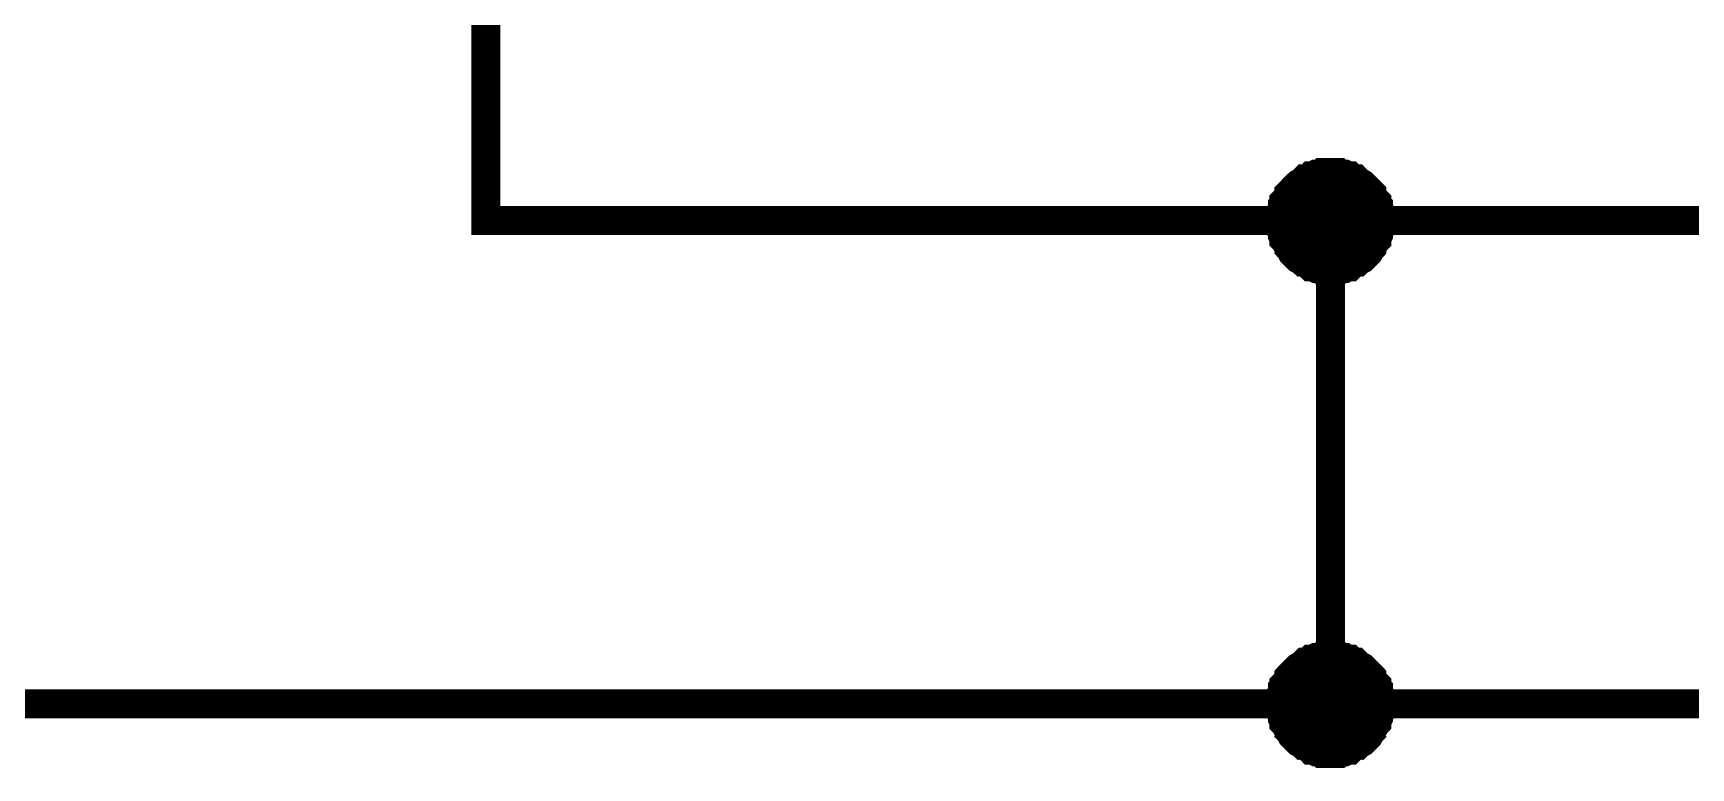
# Model space of a CAD drawing. Header units: millimetres. Extents: x -2024 to 917, y -725 to 13.
# Drawn here: x 729.78 to 746.93, y -309.45 to -301.85 of the extents above; entities that cross this region are included whole.
import ezdxf

# ---------------------------------------------------------------- set-up
doc = ezdxf.new("R2010")
doc.units = ezdxf.units.MM
doc.layers.add('Sheet', color=255, linetype='Continuous')

msp = doc.modelspace()

# ---------------------------------------------------------------- linework, layer by layer
at = {"layer": 'Sheet'}
for points, const_width in [([(734.461, -297.545), (734.461, -303.788), (743.2, -303.788), (751.939, -303.788), (751.939, -301.287)], 0.3), ([(742.687, -303.788), (742.687, -303.754), (742.687, -303.738), (742.687, -303.705), (742.703, -303.688), (742.703, -303.655), (742.703, -303.639), (742.72, -303.622), (742.72, -303.589), (742.737, -303.572), (742.753, -303.556), (742.77, -303.523), (742.77, -303.506), (742.786, -303.49), (742.803, -303.473), (742.819, -303.456), (742.836, -303.44), (742.852, -303.423), (742.869, -303.407), (742.902, -303.39), (742.919, -303.374), (742.935, -303.357), (742.952, -303.357), (742.985, -303.341), (743.001, -303.324), (743.018, -303.324), (743.051, -303.307), (743.068, -303.307), (743.101, -303.307), (743.117, -303.291), (743.15, -303.291), (743.167, -303.291), (743.2, -303.291)], 0.3), ([(742.687, -303.788), (742.687, -303.754), (742.687, -303.738), (742.687, -303.705), (742.703, -303.688), (742.703, -303.655), (742.703, -303.639), (742.72, -303.622), (742.72, -303.589), (742.737, -303.572), (742.753, -303.556), (742.77, -303.523), (742.77, -303.506), (742.786, -303.49), (742.803, -303.473), (742.819, -303.456), (742.836, -303.44), (742.852, -303.423), (742.869, -303.407), (742.902, -303.39), (742.919, -303.374), (742.935, -303.357), (742.952, -303.357), (742.985, -303.341), (743.001, -303.324), (743.018, -303.324), (743.051, -303.307), (743.068, -303.307), (743.101, -303.307), (743.117, -303.291), (743.15, -303.291), (743.167, -303.291), (743.2, -303.291)], 0.3), ([(742.687, -303.788), (742.687, -303.754), (742.687, -303.738), (742.687, -303.705), (742.703, -303.688), (742.703, -303.655), (742.703, -303.639), (742.72, -303.622), (742.72, -303.589), (742.737, -303.572), (742.753, -303.556), (742.77, -303.523), (742.77, -303.506), (742.786, -303.49), (742.803, -303.473), (742.819, -303.456), (742.836, -303.44), (742.852, -303.423), (742.869, -303.407), (742.902, -303.39), (742.919, -303.374), (742.935, -303.357), (742.952, -303.357), (742.985, -303.341), (743.001, -303.324), (743.018, -303.324), (743.051, -303.307), (743.068, -303.307), (743.101, -303.307), (743.117, -303.291), (743.15, -303.291), (743.167, -303.291), (743.2, -303.291)], 0.3), ([(742.687, -303.788), (742.687, -303.754), (742.687, -303.738), (742.687, -303.705), (742.703, -303.688), (742.703, -303.655), (742.703, -303.639), (742.72, -303.622), (742.72, -303.589), (742.737, -303.572), (742.753, -303.556), (742.77, -303.523), (742.77, -303.506), (742.786, -303.49), (742.803, -303.473), (742.819, -303.456), (742.836, -303.44), (742.852, -303.423), (742.869, -303.407), (742.902, -303.39), (742.919, -303.374), (742.935, -303.357), (742.952, -303.357), (742.985, -303.341), (743.001, -303.324), (743.018, -303.324), (743.051, -303.307), (743.068, -303.307), (743.101, -303.307), (743.117, -303.291), (743.15, -303.291), (743.167, -303.291), (743.2, -303.291)], 0.3), ([(743.2, -303.291), (743.2, -303.291)], 0.3), ([(743.2, -303.291), (743.233, -303.291), (743.25, -303.291), (743.283, -303.291), (743.299, -303.307), (743.332, -303.307), (743.349, -303.307), (743.382, -303.324), (743.399, -303.324), (743.415, -303.341), (743.448, -303.357), (743.465, -303.357), (743.481, -303.374), (743.498, -303.39), (743.531, -303.407), (743.548, -303.423), (743.564, -303.44), (743.581, -303.456), (743.597, -303.473), (743.614, -303.49), (743.63, -303.506), (743.63, -303.523), (743.647, -303.556), (743.663, -303.572), (743.68, -303.589), (743.68, -303.622), (743.697, -303.639), (743.697, -303.655), (743.697, -303.688), (743.713, -303.705), (743.713, -303.738), (743.713, -303.754), (743.713, -303.788)], 0.3), ([(743.2, -303.291), (743.2, -303.291)], 0.3), ([(743.2, -303.291), (743.233, -303.291), (743.25, -303.291), (743.283, -303.291), (743.299, -303.307), (743.332, -303.307), (743.349, -303.307), (743.382, -303.324), (743.399, -303.324), (743.415, -303.341), (743.448, -303.357), (743.465, -303.357), (743.481, -303.374), (743.498, -303.39), (743.531, -303.407), (743.548, -303.423), (743.564, -303.44), (743.581, -303.456), (743.597, -303.473), (743.614, -303.49), (743.63, -303.506), (743.63, -303.523), (743.647, -303.556), (743.663, -303.572), (743.68, -303.589), (743.68, -303.622), (743.697, -303.639), (743.697, -303.655), (743.697, -303.688), (743.713, -303.705), (743.713, -303.738), (743.713, -303.754), (743.713, -303.788)], 0.3), ([(743.2, -303.291), (743.2, -303.291)], 0.3), ([(743.2, -303.291), (743.233, -303.291), (743.25, -303.291), (743.283, -303.291), (743.299, -303.307), (743.332, -303.307), (743.349, -303.307), (743.382, -303.324), (743.399, -303.324), (743.415, -303.341), (743.448, -303.357), (743.465, -303.357), (743.481, -303.374), (743.498, -303.39), (743.531, -303.407), (743.548, -303.423), (743.564, -303.44), (743.581, -303.456), (743.597, -303.473), (743.614, -303.49), (743.63, -303.506), (743.63, -303.523), (743.647, -303.556), (743.663, -303.572), (743.68, -303.589), (743.68, -303.622), (743.697, -303.639), (743.697, -303.655), (743.697, -303.688), (743.713, -303.705), (743.713, -303.738), (743.713, -303.754), (743.713, -303.788)], 0.3), ([(743.2, -303.291), (743.2, -303.291)], 0.3), ([(743.2, -303.291), (743.233, -303.291), (743.25, -303.291), (743.283, -303.291), (743.299, -303.307), (743.332, -303.307), (743.349, -303.307), (743.382, -303.324), (743.399, -303.324), (743.415, -303.341), (743.448, -303.357), (743.465, -303.357), (743.481, -303.374), (743.498, -303.39), (743.531, -303.407), (743.548, -303.423), (743.564, -303.44), (743.581, -303.456), (743.597, -303.473), (743.614, -303.49), (743.63, -303.506), (743.63, -303.523), (743.647, -303.556), (743.663, -303.572), (743.68, -303.589), (743.68, -303.622), (743.697, -303.639), (743.697, -303.655), (743.697, -303.688), (743.713, -303.705), (743.713, -303.738), (743.713, -303.754), (743.713, -303.788)], 0.3), ([(742.687, -303.788), (742.687, -303.754), (742.687, -303.738), (742.687, -303.705), (742.703, -303.688), (742.703, -303.655), (742.703, -303.639), (742.72, -303.622), (742.72, -303.589), (742.737, -303.572), (742.753, -303.556), (742.77, -303.523), (742.77, -303.506), (742.786, -303.49), (742.803, -303.473), (742.819, -303.456), (742.836, -303.44), (742.852, -303.423), (742.869, -303.407), (742.902, -303.39), (742.919, -303.374), (742.935, -303.357), (742.952, -303.357), (742.985, -303.341), (743.001, -303.324), (743.018, -303.324), (743.051, -303.307), (743.068, -303.307), (743.101, -303.307), (743.117, -303.291), (743.15, -303.291), (743.167, -303.291), (743.2, -303.291)], 0.0991), ([(742.687, -303.788), (742.687, -303.754), (742.687, -303.738), (742.687, -303.705), (742.703, -303.688), (742.703, -303.655), (742.703, -303.639), (742.72, -303.622), (742.72, -303.589), (742.737, -303.572), (742.753, -303.556), (742.77, -303.523), (742.77, -303.506), (742.786, -303.49), (742.803, -303.473), (742.819, -303.456), (742.836, -303.44), (742.852, -303.423), (742.869, -303.407), (742.902, -303.39), (742.919, -303.374), (742.935, -303.357), (742.952, -303.357), (742.985, -303.341), (743.001, -303.324), (743.018, -303.324), (743.051, -303.307), (743.068, -303.307), (743.101, -303.307), (743.117, -303.291), (743.15, -303.291), (743.167, -303.291), (743.2, -303.291)], 0.0991), ([(742.687, -303.788), (742.687, -303.754), (742.687, -303.738), (742.687, -303.705), (742.703, -303.688), (742.703, -303.655), (742.703, -303.639), (742.72, -303.622), (742.72, -303.589), (742.737, -303.572), (742.753, -303.556), (742.77, -303.523), (742.77, -303.506), (742.786, -303.49), (742.803, -303.473), (742.819, -303.456), (742.836, -303.44), (742.852, -303.423), (742.869, -303.407), (742.902, -303.39), (742.919, -303.374), (742.935, -303.357), (742.952, -303.357), (742.985, -303.341), (743.001, -303.324), (743.018, -303.324), (743.051, -303.307), (743.068, -303.307), (743.101, -303.307), (743.117, -303.291), (743.15, -303.291), (743.167, -303.291), (743.2, -303.291)], 0.0991), ([(742.687, -303.788), (742.687, -303.754), (742.687, -303.738), (742.687, -303.705), (742.703, -303.688), (742.703, -303.655), (742.703, -303.639), (742.72, -303.622), (742.72, -303.589), (742.737, -303.572), (742.753, -303.556), (742.77, -303.523), (742.77, -303.506), (742.786, -303.49), (742.803, -303.473), (742.819, -303.456), (742.836, -303.44), (742.852, -303.423), (742.869, -303.407), (742.902, -303.39), (742.919, -303.374), (742.935, -303.357), (742.952, -303.357), (742.985, -303.341), (743.001, -303.324), (743.018, -303.324), (743.051, -303.307), (743.068, -303.307), (743.101, -303.307), (743.117, -303.291), (743.15, -303.291), (743.167, -303.291), (743.2, -303.291)], 0.0991), ([(743.2, -303.291), (743.2, -303.291)], 0.0991), ([(743.2, -303.291), (743.233, -303.291), (743.25, -303.291), (743.283, -303.291), (743.299, -303.307), (743.332, -303.307), (743.349, -303.307), (743.382, -303.324), (743.399, -303.324), (743.415, -303.341), (743.448, -303.357), (743.465, -303.357), (743.481, -303.374), (743.498, -303.39), (743.531, -303.407), (743.548, -303.423), (743.564, -303.44), (743.581, -303.456), (743.597, -303.473), (743.614, -303.49), (743.63, -303.506), (743.63, -303.523), (743.647, -303.556), (743.663, -303.572), (743.68, -303.589), (743.68, -303.622), (743.697, -303.639), (743.697, -303.655), (743.697, -303.688), (743.713, -303.705), (743.713, -303.738), (743.713, -303.754), (743.713, -303.788)], 0.0991), ([(743.2, -303.291), (743.2, -303.291)], 0.0991), ([(743.2, -303.291), (743.233, -303.291), (743.25, -303.291), (743.283, -303.291), (743.299, -303.307), (743.332, -303.307), (743.349, -303.307), (743.382, -303.324), (743.399, -303.324), (743.415, -303.341), (743.448, -303.357), (743.465, -303.357), (743.481, -303.374), (743.498, -303.39), (743.531, -303.407), (743.548, -303.423), (743.564, -303.44), (743.581, -303.456), (743.597, -303.473), (743.614, -303.49), (743.63, -303.506), (743.63, -303.523), (743.647, -303.556), (743.663, -303.572), (743.68, -303.589), (743.68, -303.622), (743.697, -303.639), (743.697, -303.655), (743.697, -303.688), (743.713, -303.705), (743.713, -303.738), (743.713, -303.754), (743.713, -303.788)], 0.0991), ([(743.2, -303.291), (743.2, -303.291)], 0.0991), ([(743.2, -303.291), (743.233, -303.291), (743.25, -303.291), (743.283, -303.291), (743.299, -303.307), (743.332, -303.307), (743.349, -303.307), (743.382, -303.324), (743.399, -303.324), (743.415, -303.341), (743.448, -303.357), (743.465, -303.357), (743.481, -303.374), (743.498, -303.39), (743.531, -303.407), (743.548, -303.423), (743.564, -303.44), (743.581, -303.456), (743.597, -303.473), (743.614, -303.49), (743.63, -303.506), (743.63, -303.523), (743.647, -303.556), (743.663, -303.572), (743.68, -303.589), (743.68, -303.622), (743.697, -303.639), (743.697, -303.655), (743.697, -303.688), (743.713, -303.705), (743.713, -303.738), (743.713, -303.754), (743.713, -303.788)], 0.0991), ([(743.2, -303.291), (743.2, -303.291)], 0.0991), ([(743.2, -303.291), (743.233, -303.291), (743.25, -303.291), (743.283, -303.291), (743.299, -303.307), (743.332, -303.307), (743.349, -303.307), (743.382, -303.324), (743.399, -303.324), (743.415, -303.341), (743.448, -303.357), (743.465, -303.357), (743.481, -303.374), (743.498, -303.39), (743.531, -303.407), (743.548, -303.423), (743.564, -303.44), (743.581, -303.456), (743.597, -303.473), (743.614, -303.49), (743.63, -303.506), (743.63, -303.523), (743.647, -303.556), (743.663, -303.572), (743.68, -303.589), (743.68, -303.622), (743.697, -303.639), (743.697, -303.655), (743.697, -303.688), (743.713, -303.705), (743.713, -303.738), (743.713, -303.754), (743.713, -303.788)], 0.0991), ([(743.2, -304.301), (743.167, -304.301), (743.15, -304.301), (743.117, -304.301), (743.101, -304.284), (743.068, -304.284), (743.051, -304.284), (743.018, -304.268), (743.001, -304.268), (742.985, -304.251), (742.952, -304.235), (742.935, -304.218), (742.919, -304.218), (742.902, -304.202), (742.869, -304.185), (742.852, -304.168), (742.836, -304.152), (742.819, -304.135), (742.803, -304.119), (742.786, -304.086), (742.77, -304.069), (742.77, -304.053), (742.753, -304.036), (742.737, -304.003), (742.72, -303.986), (742.72, -303.97), (742.703, -303.937), (742.703, -303.92), (742.703, -303.887), (742.687, -303.87), (742.687, -303.837), (742.687, -303.821), (742.687, -303.788)], 0.3), ([(742.687, -303.788), (742.687, -303.788)], 0.3), ([(743.2, -304.301), (743.167, -304.301), (743.15, -304.301), (743.117, -304.301), (743.101, -304.284), (743.068, -304.284), (743.051, -304.284), (743.018, -304.268), (743.001, -304.268), (742.985, -304.251), (742.952, -304.235), (742.935, -304.218), (742.919, -304.218), (742.902, -304.202), (742.869, -304.185), (742.852, -304.168), (742.836, -304.152), (742.819, -304.135), (742.803, -304.119), (742.786, -304.086), (742.77, -304.069), (742.77, -304.053), (742.753, -304.036), (742.737, -304.003), (742.72, -303.986), (742.72, -303.97), (742.703, -303.937), (742.703, -303.92), (742.703, -303.887), (742.687, -303.87), (742.687, -303.837), (742.687, -303.821), (742.687, -303.788)], 0.3), ([(742.687, -303.788), (742.687, -303.788)], 0.3), ([(743.2, -304.301), (743.167, -304.301), (743.15, -304.301), (743.117, -304.301), (743.101, -304.284), (743.068, -304.284), (743.051, -304.284), (743.018, -304.268), (743.001, -304.268), (742.985, -304.251), (742.952, -304.235), (742.935, -304.218), (742.919, -304.218), (742.902, -304.202), (742.869, -304.185), (742.852, -304.168), (742.836, -304.152), (742.819, -304.135), (742.803, -304.119), (742.786, -304.086), (742.77, -304.069), (742.77, -304.053), (742.753, -304.036), (742.737, -304.003), (742.72, -303.986), (742.72, -303.97), (742.703, -303.937), (742.703, -303.92), (742.703, -303.887), (742.687, -303.87), (742.687, -303.837), (742.687, -303.821), (742.687, -303.788)], 0.3), ([(742.687, -303.788), (742.687, -303.788)], 0.3), ([(743.2, -304.301), (743.167, -304.301), (743.15, -304.301), (743.117, -304.301), (743.101, -304.284), (743.068, -304.284), (743.051, -304.284), (743.018, -304.268), (743.001, -304.268), (742.985, -304.251), (742.952, -304.235), (742.935, -304.218), (742.919, -304.218), (742.902, -304.202), (742.869, -304.185), (742.852, -304.168), (742.836, -304.152), (742.819, -304.135), (742.803, -304.119), (742.786, -304.086), (742.77, -304.069), (742.77, -304.053), (742.753, -304.036), (742.737, -304.003), (742.72, -303.986), (742.72, -303.97), (742.703, -303.937), (742.703, -303.92), (742.703, -303.887), (742.687, -303.87), (742.687, -303.837), (742.687, -303.821), (742.687, -303.788)], 0.3), ([(742.687, -303.788), (742.687, -303.788)], 0.3), ([(743.713, -303.788), (743.713, -303.821), (743.713, -303.837), (743.713, -303.87), (743.697, -303.887), (743.697, -303.92), (743.697, -303.937), (743.68, -303.97), (743.68, -303.986), (743.663, -304.003), (743.647, -304.036), (743.63, -304.053), (743.63, -304.069), (743.614, -304.086), (743.597, -304.119), (743.581, -304.135), (743.564, -304.152), (743.548, -304.168), (743.531, -304.185), (743.498, -304.202), (743.481, -304.218), (743.465, -304.218), (743.448, -304.235), (743.415, -304.251), (743.399, -304.268), (743.382, -304.268), (743.349, -304.284), (743.332, -304.284), (743.299, -304.284), (743.283, -304.301), (743.25, -304.301), (743.233, -304.301), (743.2, -304.301)], 0.3), ([(743.2, -303.788), (743.2, -308.788)], 0.3), ([(743.713, -303.788), (743.713, -303.821), (743.713, -303.837), (743.713, -303.87), (743.697, -303.887), (743.697, -303.92), (743.697, -303.937), (743.68, -303.97), (743.68, -303.986), (743.663, -304.003), (743.647, -304.036), (743.63, -304.053), (743.63, -304.069), (743.614, -304.086), (743.597, -304.119), (743.581, -304.135), (743.564, -304.152), (743.548, -304.168), (743.531, -304.185), (743.498, -304.202), (743.481, -304.218), (743.465, -304.218), (743.448, -304.235), (743.415, -304.251), (743.399, -304.268), (743.382, -304.268), (743.349, -304.284), (743.332, -304.284), (743.299, -304.284), (743.283, -304.301), (743.25, -304.301), (743.233, -304.301), (743.2, -304.301)], 0.3), ([(743.713, -303.788), (743.713, -303.821), (743.713, -303.837), (743.713, -303.87), (743.697, -303.887), (743.697, -303.92), (743.697, -303.937), (743.68, -303.97), (743.68, -303.986), (743.663, -304.003), (743.647, -304.036), (743.63, -304.053), (743.63, -304.069), (743.614, -304.086), (743.597, -304.119), (743.581, -304.135), (743.564, -304.152), (743.548, -304.168), (743.531, -304.185), (743.498, -304.202), (743.481, -304.218), (743.465, -304.218), (743.448, -304.235), (743.415, -304.251), (743.399, -304.268), (743.382, -304.268), (743.349, -304.284), (743.332, -304.284), (743.299, -304.284), (743.283, -304.301), (743.25, -304.301), (743.233, -304.301), (743.2, -304.301)], 0.3), ([(743.713, -303.788), (743.713, -303.821), (743.713, -303.837), (743.713, -303.87), (743.697, -303.887), (743.697, -303.92), (743.697, -303.937), (743.68, -303.97), (743.68, -303.986), (743.663, -304.003), (743.647, -304.036), (743.63, -304.053), (743.63, -304.069), (743.614, -304.086), (743.597, -304.119), (743.581, -304.135), (743.564, -304.152), (743.548, -304.168), (743.531, -304.185), (743.498, -304.202), (743.481, -304.218), (743.465, -304.218), (743.448, -304.235), (743.415, -304.251), (743.399, -304.268), (743.382, -304.268), (743.349, -304.284), (743.332, -304.284), (743.299, -304.284), (743.283, -304.301), (743.25, -304.301), (743.233, -304.301), (743.2, -304.301)], 0.3), ([(743.713, -303.788), (743.713, -303.788), (743.713, -303.788), (743.713, -303.788), (743.713, -303.788), (743.713, -303.788), (743.713, -303.788), (743.713, -303.788), (743.713, -303.788), (743.713, -303.788), (743.713, -303.788), (743.713, -303.788), (743.713, -303.788), (743.713, -303.788), (743.713, -303.788), (743.713, -303.788), (743.713, -303.788), (743.713, -303.788), (743.713, -303.788), (743.713, -303.788), (743.713, -303.788), (743.713, -303.788), (743.713, -303.788), (743.713, -303.788), (743.713, -303.788), (743.713, -303.788), (743.713, -303.788), (743.713, -303.788), (743.713, -303.788), (743.713, -303.788), (743.713, -303.788), (743.713, -303.788), (743.713, -303.788)], 0.3), ([(743.713, -303.788), (743.713, -303.788)], 0.3), ([(743.713, -303.788), (743.713, -303.788), (743.713, -303.788), (743.713, -303.788), (743.713, -303.788), (743.713, -303.788), (743.713, -303.788), (743.713, -303.788), (743.713, -303.788), (743.713, -303.788), (743.713, -303.788), (743.713, -303.788), (743.713, -303.788), (743.713, -303.788), (743.713, -303.788), (743.713, -303.788), (743.713, -303.788), (743.713, -303.788), (743.713, -303.788), (743.713, -303.788), (743.713, -303.788), (743.713, -303.788), (743.713, -303.788), (743.713, -303.788), (743.713, -303.788), (743.713, -303.788), (743.713, -303.788), (743.713, -303.788), (743.713, -303.788), (743.713, -303.788), (743.713, -303.788), (743.713, -303.788), (743.713, -303.788)], 0.3), ([(743.713, -303.788), (743.713, -303.788)], 0.3), ([(743.713, -303.788), (743.713, -303.788), (743.713, -303.788), (743.713, -303.788), (743.713, -303.788), (743.713, -303.788), (743.713, -303.788), (743.713, -303.788), (743.713, -303.788), (743.713, -303.788), (743.713, -303.788), (743.713, -303.788), (743.713, -303.788), (743.713, -303.788), (743.713, -303.788), (743.713, -303.788), (743.713, -303.788), (743.713, -303.788), (743.713, -303.788), (743.713, -303.788), (743.713, -303.788), (743.713, -303.788), (743.713, -303.788), (743.713, -303.788), (743.713, -303.788), (743.713, -303.788), (743.713, -303.788), (743.713, -303.788), (743.713, -303.788), (743.713, -303.788), (743.713, -303.788), (743.713, -303.788), (743.713, -303.788)], 0.3), ([(743.713, -303.788), (743.713, -303.788)], 0.3), ([(743.713, -303.788), (743.713, -303.788), (743.713, -303.788), (743.713, -303.788), (743.713, -303.788), (743.713, -303.788), (743.713, -303.788), (743.713, -303.788), (743.713, -303.788), (743.713, -303.788), (743.713, -303.788), (743.713, -303.788), (743.713, -303.788), (743.713, -303.788), (743.713, -303.788), (743.713, -303.788), (743.713, -303.788), (743.713, -303.788), (743.713, -303.788), (743.713, -303.788), (743.713, -303.788), (743.713, -303.788), (743.713, -303.788), (743.713, -303.788), (743.713, -303.788), (743.713, -303.788), (743.713, -303.788), (743.713, -303.788), (743.713, -303.788), (743.713, -303.788), (743.713, -303.788), (743.713, -303.788), (743.713, -303.788)], 0.3), ([(743.713, -303.788), (743.713, -303.788)], 0.3), ([(743.2, -304.301), (743.167, -304.301), (743.15, -304.301), (743.117, -304.301), (743.101, -304.284), (743.068, -304.284), (743.051, -304.284), (743.018, -304.268), (743.001, -304.268), (742.985, -304.251), (742.952, -304.235), (742.935, -304.218), (742.919, -304.218), (742.902, -304.202), (742.869, -304.185), (742.852, -304.168), (742.836, -304.152), (742.819, -304.135), (742.803, -304.119), (742.786, -304.086), (742.77, -304.069), (742.77, -304.053), (742.753, -304.036), (742.737, -304.003), (742.72, -303.986), (742.72, -303.97), (742.703, -303.937), (742.703, -303.92), (742.703, -303.887), (742.687, -303.87), (742.687, -303.837), (742.687, -303.821), (742.687, -303.788)], 0.0991), ([(742.687, -303.788), (742.687, -303.788)], 0.0991), ([(743.2, -304.301), (743.167, -304.301), (743.15, -304.301), (743.117, -304.301), (743.101, -304.284), (743.068, -304.284), (743.051, -304.284), (743.018, -304.268), (743.001, -304.268), (742.985, -304.251), (742.952, -304.235), (742.935, -304.218), (742.919, -304.218), (742.902, -304.202), (742.869, -304.185), (742.852, -304.168), (742.836, -304.152), (742.819, -304.135), (742.803, -304.119), (742.786, -304.086), (742.77, -304.069), (742.77, -304.053), (742.753, -304.036), (742.737, -304.003), (742.72, -303.986), (742.72, -303.97), (742.703, -303.937), (742.703, -303.92), (742.703, -303.887), (742.687, -303.87), (742.687, -303.837), (742.687, -303.821), (742.687, -303.788)], 0.0991), ([(742.687, -303.788), (742.687, -303.788)], 0.0991), ([(743.2, -304.301), (743.167, -304.301), (743.15, -304.301), (743.117, -304.301), (743.101, -304.284), (743.068, -304.284), (743.051, -304.284), (743.018, -304.268), (743.001, -304.268), (742.985, -304.251), (742.952, -304.235), (742.935, -304.218), (742.919, -304.218), (742.902, -304.202), (742.869, -304.185), (742.852, -304.168), (742.836, -304.152), (742.819, -304.135), (742.803, -304.119), (742.786, -304.086), (742.77, -304.069), (742.77, -304.053), (742.753, -304.036), (742.737, -304.003), (742.72, -303.986), (742.72, -303.97), (742.703, -303.937), (742.703, -303.92), (742.703, -303.887), (742.687, -303.87), (742.687, -303.837), (742.687, -303.821), (742.687, -303.788)], 0.0991), ([(742.687, -303.788), (742.687, -303.788)], 0.0991), ([(743.2, -304.301), (743.167, -304.301), (743.15, -304.301), (743.117, -304.301), (743.101, -304.284), (743.068, -304.284), (743.051, -304.284), (743.018, -304.268), (743.001, -304.268), (742.985, -304.251), (742.952, -304.235), (742.935, -304.218), (742.919, -304.218), (742.902, -304.202), (742.869, -304.185), (742.852, -304.168), (742.836, -304.152), (742.819, -304.135), (742.803, -304.119), (742.786, -304.086), (742.77, -304.069), (742.77, -304.053), (742.753, -304.036), (742.737, -304.003), (742.72, -303.986), (742.72, -303.97), (742.703, -303.937), (742.703, -303.92), (742.703, -303.887), (742.687, -303.87), (742.687, -303.837), (742.687, -303.821), (742.687, -303.788)], 0.0991), ([(742.687, -303.788), (742.687, -303.788)], 0.0991), ([(743.713, -303.788), (743.713, -303.821), (743.713, -303.837), (743.713, -303.87), (743.697, -303.887), (743.697, -303.92), (743.697, -303.937), (743.68, -303.97), (743.68, -303.986), (743.663, -304.003), (743.647, -304.036), (743.63, -304.053), (743.63, -304.069), (743.614, -304.086), (743.597, -304.119), (743.581, -304.135), (743.564, -304.152), (743.548, -304.168), (743.531, -304.185), (743.498, -304.202), (743.481, -304.218), (743.465, -304.218), (743.448, -304.235), (743.415, -304.251), (743.399, -304.268), (743.382, -304.268), (743.349, -304.284), (743.332, -304.284), (743.299, -304.284), (743.283, -304.301), (743.25, -304.301), (743.233, -304.301), (743.2, -304.301)], 0.0991), ([(743.713, -303.788), (743.713, -303.821), (743.713, -303.837), (743.713, -303.87), (743.697, -303.887), (743.697, -303.92), (743.697, -303.937), (743.68, -303.97), (743.68, -303.986), (743.663, -304.003), (743.647, -304.036), (743.63, -304.053), (743.63, -304.069), (743.614, -304.086), (743.597, -304.119), (743.581, -304.135), (743.564, -304.152), (743.548, -304.168), (743.531, -304.185), (743.498, -304.202), (743.481, -304.218), (743.465, -304.218), (743.448, -304.235), (743.415, -304.251), (743.399, -304.268), (743.382, -304.268), (743.349, -304.284), (743.332, -304.284), (743.299, -304.284), (743.283, -304.301), (743.25, -304.301), (743.233, -304.301), (743.2, -304.301)], 0.0991), ([(743.713, -303.788), (743.713, -303.821), (743.713, -303.837), (743.713, -303.87), (743.697, -303.887), (743.697, -303.92), (743.697, -303.937), (743.68, -303.97), (743.68, -303.986), (743.663, -304.003), (743.647, -304.036), (743.63, -304.053), (743.63, -304.069), (743.614, -304.086), (743.597, -304.119), (743.581, -304.135), (743.564, -304.152), (743.548, -304.168), (743.531, -304.185), (743.498, -304.202), (743.481, -304.218), (743.465, -304.218), (743.448, -304.235), (743.415, -304.251), (743.399, -304.268), (743.382, -304.268), (743.349, -304.284), (743.332, -304.284), (743.299, -304.284), (743.283, -304.301), (743.25, -304.301), (743.233, -304.301), (743.2, -304.301)], 0.0991), ([(743.713, -303.788), (743.713, -303.821), (743.713, -303.837), (743.713, -303.87), (743.697, -303.887), (743.697, -303.92), (743.697, -303.937), (743.68, -303.97), (743.68, -303.986), (743.663, -304.003), (743.647, -304.036), (743.63, -304.053), (743.63, -304.069), (743.614, -304.086), (743.597, -304.119), (743.581, -304.135), (743.564, -304.152), (743.548, -304.168), (743.531, -304.185), (743.498, -304.202), (743.481, -304.218), (743.465, -304.218), (743.448, -304.235), (743.415, -304.251), (743.399, -304.268), (743.382, -304.268), (743.349, -304.284), (743.332, -304.284), (743.299, -304.284), (743.283, -304.301), (743.25, -304.301), (743.233, -304.301), (743.2, -304.301)], 0.0991), ([(743.713, -303.788), (743.713, -303.788), (743.713, -303.788), (743.713, -303.788), (743.713, -303.788), (743.713, -303.788), (743.713, -303.788), (743.713, -303.788), (743.713, -303.788), (743.713, -303.788), (743.713, -303.788), (743.713, -303.788), (743.713, -303.788), (743.713, -303.788), (743.713, -303.788), (743.713, -303.788), (743.713, -303.788), (743.713, -303.788), (743.713, -303.788), (743.713, -303.788), (743.713, -303.788), (743.713, -303.788), (743.713, -303.788), (743.713, -303.788), (743.713, -303.788), (743.713, -303.788), (743.713, -303.788), (743.713, -303.788), (743.713, -303.788), (743.713, -303.788), (743.713, -303.788), (743.713, -303.788), (743.713, -303.788)], 0.0991), ([(743.713, -303.788), (743.713, -303.788)], 0.0991), ([(743.713, -303.788), (743.713, -303.788), (743.713, -303.788), (743.713, -303.788), (743.713, -303.788), (743.713, -303.788), (743.713, -303.788), (743.713, -303.788), (743.713, -303.788), (743.713, -303.788), (743.713, -303.788), (743.713, -303.788), (743.713, -303.788), (743.713, -303.788), (743.713, -303.788), (743.713, -303.788), (743.713, -303.788), (743.713, -303.788), (743.713, -303.788), (743.713, -303.788), (743.713, -303.788), (743.713, -303.788), (743.713, -303.788), (743.713, -303.788), (743.713, -303.788), (743.713, -303.788), (743.713, -303.788), (743.713, -303.788), (743.713, -303.788), (743.713, -303.788), (743.713, -303.788), (743.713, -303.788), (743.713, -303.788)], 0.0991), ([(743.713, -303.788), (743.713, -303.788)], 0.0991), ([(743.713, -303.788), (743.713, -303.788), (743.713, -303.788), (743.713, -303.788), (743.713, -303.788), (743.713, -303.788), (743.713, -303.788), (743.713, -303.788), (743.713, -303.788), (743.713, -303.788), (743.713, -303.788), (743.713, -303.788), (743.713, -303.788), (743.713, -303.788), (743.713, -303.788), (743.713, -303.788), (743.713, -303.788), (743.713, -303.788), (743.713, -303.788), (743.713, -303.788), (743.713, -303.788), (743.713, -303.788), (743.713, -303.788), (743.713, -303.788), (743.713, -303.788), (743.713, -303.788), (743.713, -303.788), (743.713, -303.788), (743.713, -303.788), (743.713, -303.788), (743.713, -303.788), (743.713, -303.788), (743.713, -303.788)], 0.0991), ([(743.713, -303.788), (743.713, -303.788)], 0.0991), ([(743.713, -303.788), (743.713, -303.788), (743.713, -303.788), (743.713, -303.788), (743.713, -303.788), (743.713, -303.788), (743.713, -303.788), (743.713, -303.788), (743.713, -303.788), (743.713, -303.788), (743.713, -303.788), (743.713, -303.788), (743.713, -303.788), (743.713, -303.788), (743.713, -303.788), (743.713, -303.788), (743.713, -303.788), (743.713, -303.788), (743.713, -303.788), (743.713, -303.788), (743.713, -303.788), (743.713, -303.788), (743.713, -303.788), (743.713, -303.788), (743.713, -303.788), (743.713, -303.788), (743.713, -303.788), (743.713, -303.788), (743.713, -303.788), (743.713, -303.788), (743.713, -303.788), (743.713, -303.788), (743.713, -303.788)], 0.0991), ([(743.713, -303.788), (743.713, -303.788)], 0.0991), ([(742.687, -308.788), (742.687, -308.755), (742.687, -308.739), (742.687, -308.706), (742.703, -308.689), (742.703, -308.656), (742.703, -308.639), (742.72, -308.623), (742.72, -308.59), (742.737, -308.573), (742.753, -308.557), (742.77, -308.523), (742.77, -308.507), (742.786, -308.49), (742.803, -308.474), (742.819, -308.457), (742.836, -308.441), (742.852, -308.424), (742.869, -308.408), (742.902, -308.391), (742.919, -308.374), (742.935, -308.358), (742.952, -308.358), (742.985, -308.341), (743.001, -308.325), (743.018, -308.325), (743.051, -308.308), (743.068, -308.308), (743.101, -308.308), (743.117, -308.292), (743.15, -308.292), (743.167, -308.292), (743.2, -308.292)], 0.3), ([(742.687, -308.788), (742.687, -308.755), (742.687, -308.739), (742.687, -308.706), (742.703, -308.689), (742.703, -308.656), (742.703, -308.639), (742.72, -308.623), (742.72, -308.59), (742.737, -308.573), (742.753, -308.557), (742.77, -308.523), (742.77, -308.507), (742.786, -308.49), (742.803, -308.474), (742.819, -308.457), (742.836, -308.441), (742.852, -308.424), (742.869, -308.408), (742.902, -308.391), (742.919, -308.374), (742.935, -308.358), (742.952, -308.358), (742.985, -308.341), (743.001, -308.325), (743.018, -308.325), (743.051, -308.308), (743.068, -308.308), (743.101, -308.308), (743.117, -308.292), (743.15, -308.292), (743.167, -308.292), (743.2, -308.292)], 0.3), ([(742.687, -308.788), (742.687, -308.755), (742.687, -308.739), (742.687, -308.706), (742.703, -308.689), (742.703, -308.656), (742.703, -308.639), (742.72, -308.623), (742.72, -308.59), (742.737, -308.573), (742.753, -308.557), (742.77, -308.523), (742.77, -308.507), (742.786, -308.49), (742.803, -308.474), (742.819, -308.457), (742.836, -308.441), (742.852, -308.424), (742.869, -308.408), (742.902, -308.391), (742.919, -308.374), (742.935, -308.358), (742.952, -308.358), (742.985, -308.341), (743.001, -308.325), (743.018, -308.325), (743.051, -308.308), (743.068, -308.308), (743.101, -308.308), (743.117, -308.292), (743.15, -308.292), (743.167, -308.292), (743.2, -308.292)], 0.3), ([(742.687, -308.788), (742.687, -308.755), (742.687, -308.739), (742.687, -308.706), (742.703, -308.689), (742.703, -308.656), (742.703, -308.639), (742.72, -308.623), (742.72, -308.59), (742.737, -308.573), (742.753, -308.557), (742.77, -308.523), (742.77, -308.507), (742.786, -308.49), (742.803, -308.474), (742.819, -308.457), (742.836, -308.441), (742.852, -308.424), (742.869, -308.408), (742.902, -308.391), (742.919, -308.374), (742.935, -308.358), (742.952, -308.358), (742.985, -308.341), (743.001, -308.325), (743.018, -308.325), (743.051, -308.308), (743.068, -308.308), (743.101, -308.308), (743.117, -308.292), (743.15, -308.292), (743.167, -308.292), (743.2, -308.292)], 0.3), ([(743.2, -308.292), (743.2, -308.292)], 0.3), ([(743.2, -308.292), (743.233, -308.292), (743.25, -308.292), (743.283, -308.292), (743.299, -308.308), (743.332, -308.308), (743.349, -308.308), (743.382, -308.325), (743.399, -308.325), (743.415, -308.341), (743.448, -308.358), (743.465, -308.358), (743.481, -308.374), (743.498, -308.391), (743.531, -308.408), (743.548, -308.424), (743.564, -308.441), (743.581, -308.457), (743.597, -308.474), (743.614, -308.49), (743.63, -308.507), (743.63, -308.523), (743.647, -308.557), (743.663, -308.573), (743.68, -308.59), (743.68, -308.623), (743.697, -308.639), (743.697, -308.656), (743.697, -308.689), (743.713, -308.706), (743.713, -308.739), (743.713, -308.755), (743.713, -308.788)], 0.3), ([(743.2, -308.292), (743.2, -308.292)], 0.3), ([(743.2, -308.292), (743.233, -308.292), (743.25, -308.292), (743.283, -308.292), (743.299, -308.308), (743.332, -308.308), (743.349, -308.308), (743.382, -308.325), (743.399, -308.325), (743.415, -308.341), (743.448, -308.358), (743.465, -308.358), (743.481, -308.374), (743.498, -308.391), (743.531, -308.408), (743.548, -308.424), (743.564, -308.441), (743.581, -308.457), (743.597, -308.474), (743.614, -308.49), (743.63, -308.507), (743.63, -308.523), (743.647, -308.557), (743.663, -308.573), (743.68, -308.59), (743.68, -308.623), (743.697, -308.639), (743.697, -308.656), (743.697, -308.689), (743.713, -308.706), (743.713, -308.739), (743.713, -308.755), (743.713, -308.788)], 0.3), ([(743.2, -308.292), (743.2, -308.292)], 0.3), ([(743.2, -308.292), (743.233, -308.292), (743.25, -308.292), (743.283, -308.292), (743.299, -308.308), (743.332, -308.308), (743.349, -308.308), (743.382, -308.325), (743.399, -308.325), (743.415, -308.341), (743.448, -308.358), (743.465, -308.358), (743.481, -308.374), (743.498, -308.391), (743.531, -308.408), (743.548, -308.424), (743.564, -308.441), (743.581, -308.457), (743.597, -308.474), (743.614, -308.49), (743.63, -308.507), (743.63, -308.523), (743.647, -308.557), (743.663, -308.573), (743.68, -308.59), (743.68, -308.623), (743.697, -308.639), (743.697, -308.656), (743.697, -308.689), (743.713, -308.706), (743.713, -308.739), (743.713, -308.755), (743.713, -308.788)], 0.3), ([(743.2, -308.292), (743.2, -308.292)], 0.3), ([(743.2, -308.292), (743.233, -308.292), (743.25, -308.292), (743.283, -308.292), (743.299, -308.308), (743.332, -308.308), (743.349, -308.308), (743.382, -308.325), (743.399, -308.325), (743.415, -308.341), (743.448, -308.358), (743.465, -308.358), (743.481, -308.374), (743.498, -308.391), (743.531, -308.408), (743.548, -308.424), (743.564, -308.441), (743.581, -308.457), (743.597, -308.474), (743.614, -308.49), (743.63, -308.507), (743.63, -308.523), (743.647, -308.557), (743.663, -308.573), (743.68, -308.59), (743.68, -308.623), (743.697, -308.639), (743.697, -308.656), (743.697, -308.689), (743.713, -308.706), (743.713, -308.739), (743.713, -308.755), (743.713, -308.788)], 0.3), ([(742.687, -308.788), (742.687, -308.755), (742.687, -308.739), (742.687, -308.706), (742.703, -308.689), (742.703, -308.656), (742.703, -308.639), (742.72, -308.623), (742.72, -308.59), (742.737, -308.573), (742.753, -308.557), (742.77, -308.523), (742.77, -308.507), (742.786, -308.49), (742.803, -308.474), (742.819, -308.457), (742.836, -308.441), (742.852, -308.424), (742.869, -308.408), (742.902, -308.391), (742.919, -308.374), (742.935, -308.358), (742.952, -308.358), (742.985, -308.341), (743.001, -308.325), (743.018, -308.325), (743.051, -308.308), (743.068, -308.308), (743.101, -308.308), (743.117, -308.292), (743.15, -308.292), (743.167, -308.292), (743.2, -308.292)], 0.0991), ([(742.687, -308.788), (742.687, -308.755), (742.687, -308.739), (742.687, -308.706), (742.703, -308.689), (742.703, -308.656), (742.703, -308.639), (742.72, -308.623), (742.72, -308.59), (742.737, -308.573), (742.753, -308.557), (742.77, -308.523), (742.77, -308.507), (742.786, -308.49), (742.803, -308.474), (742.819, -308.457), (742.836, -308.441), (742.852, -308.424), (742.869, -308.408), (742.902, -308.391), (742.919, -308.374), (742.935, -308.358), (742.952, -308.358), (742.985, -308.341), (743.001, -308.325), (743.018, -308.325), (743.051, -308.308), (743.068, -308.308), (743.101, -308.308), (743.117, -308.292), (743.15, -308.292), (743.167, -308.292), (743.2, -308.292)], 0.0991), ([(742.687, -308.788), (742.687, -308.755), (742.687, -308.739), (742.687, -308.706), (742.703, -308.689), (742.703, -308.656), (742.703, -308.639), (742.72, -308.623), (742.72, -308.59), (742.737, -308.573), (742.753, -308.557), (742.77, -308.523), (742.77, -308.507), (742.786, -308.49), (742.803, -308.474), (742.819, -308.457), (742.836, -308.441), (742.852, -308.424), (742.869, -308.408), (742.902, -308.391), (742.919, -308.374), (742.935, -308.358), (742.952, -308.358), (742.985, -308.341), (743.001, -308.325), (743.018, -308.325), (743.051, -308.308), (743.068, -308.308), (743.101, -308.308), (743.117, -308.292), (743.15, -308.292), (743.167, -308.292), (743.2, -308.292)], 0.0991), ([(742.687, -308.788), (742.687, -308.755), (742.687, -308.739), (742.687, -308.706), (742.703, -308.689), (742.703, -308.656), (742.703, -308.639), (742.72, -308.623), (742.72, -308.59), (742.737, -308.573), (742.753, -308.557), (742.77, -308.523), (742.77, -308.507), (742.786, -308.49), (742.803, -308.474), (742.819, -308.457), (742.836, -308.441), (742.852, -308.424), (742.869, -308.408), (742.902, -308.391), (742.919, -308.374), (742.935, -308.358), (742.952, -308.358), (742.985, -308.341), (743.001, -308.325), (743.018, -308.325), (743.051, -308.308), (743.068, -308.308), (743.101, -308.308), (743.117, -308.292), (743.15, -308.292), (743.167, -308.292), (743.2, -308.292)], 0.0991), ([(743.2, -308.292), (743.2, -308.292)], 0.0991), ([(743.2, -308.292), (743.233, -308.292), (743.25, -308.292), (743.283, -308.292), (743.299, -308.308), (743.332, -308.308), (743.349, -308.308), (743.382, -308.325), (743.399, -308.325), (743.415, -308.341), (743.448, -308.358), (743.465, -308.358), (743.481, -308.374), (743.498, -308.391), (743.531, -308.408), (743.548, -308.424), (743.564, -308.441), (743.581, -308.457), (743.597, -308.474), (743.614, -308.49), (743.63, -308.507), (743.63, -308.523), (743.647, -308.557), (743.663, -308.573), (743.68, -308.59), (743.68, -308.623), (743.697, -308.639), (743.697, -308.656), (743.697, -308.689), (743.713, -308.706), (743.713, -308.739), (743.713, -308.755), (743.713, -308.788)], 0.0991), ([(743.2, -308.292), (743.2, -308.292)], 0.0991), ([(743.2, -308.292), (743.233, -308.292), (743.25, -308.292), (743.283, -308.292), (743.299, -308.308), (743.332, -308.308), (743.349, -308.308), (743.382, -308.325), (743.399, -308.325), (743.415, -308.341), (743.448, -308.358), (743.465, -308.358), (743.481, -308.374), (743.498, -308.391), (743.531, -308.408), (743.548, -308.424), (743.564, -308.441), (743.581, -308.457), (743.597, -308.474), (743.614, -308.49), (743.63, -308.507), (743.63, -308.523), (743.647, -308.557), (743.663, -308.573), (743.68, -308.59), (743.68, -308.623), (743.697, -308.639), (743.697, -308.656), (743.697, -308.689), (743.713, -308.706), (743.713, -308.739), (743.713, -308.755), (743.713, -308.788)], 0.0991), ([(743.2, -308.292), (743.2, -308.292)], 0.0991), ([(743.2, -308.292), (743.233, -308.292), (743.25, -308.292), (743.283, -308.292), (743.299, -308.308), (743.332, -308.308), (743.349, -308.308), (743.382, -308.325), (743.399, -308.325), (743.415, -308.341), (743.448, -308.358), (743.465, -308.358), (743.481, -308.374), (743.498, -308.391), (743.531, -308.408), (743.548, -308.424), (743.564, -308.441), (743.581, -308.457), (743.597, -308.474), (743.614, -308.49), (743.63, -308.507), (743.63, -308.523), (743.647, -308.557), (743.663, -308.573), (743.68, -308.59), (743.68, -308.623), (743.697, -308.639), (743.697, -308.656), (743.697, -308.689), (743.713, -308.706), (743.713, -308.739), (743.713, -308.755), (743.713, -308.788)], 0.0991), ([(743.2, -308.292), (743.2, -308.292)], 0.0991), ([(743.2, -308.292), (743.233, -308.292), (743.25, -308.292), (743.283, -308.292), (743.299, -308.308), (743.332, -308.308), (743.349, -308.308), (743.382, -308.325), (743.399, -308.325), (743.415, -308.341), (743.448, -308.358), (743.465, -308.358), (743.481, -308.374), (743.498, -308.391), (743.531, -308.408), (743.548, -308.424), (743.564, -308.441), (743.581, -308.457), (743.597, -308.474), (743.614, -308.49), (743.63, -308.507), (743.63, -308.523), (743.647, -308.557), (743.663, -308.573), (743.68, -308.59), (743.68, -308.623), (743.697, -308.639), (743.697, -308.656), (743.697, -308.689), (743.713, -308.706), (743.713, -308.739), (743.713, -308.755), (743.713, -308.788)], 0.0991), ([(876.883, -308.788), (743.2, -308.788), (602.019, -308.788)], 0.3), ([(743.2, -309.302), (743.167, -309.302), (743.15, -309.302), (743.117, -309.302), (743.101, -309.285), (743.068, -309.285), (743.051, -309.285), (743.018, -309.269), (743.001, -309.269), (742.985, -309.252), (742.952, -309.235), (742.935, -309.219), (742.919, -309.219), (742.902, -309.202), (742.869, -309.186), (742.852, -309.169), (742.836, -309.153), (742.819, -309.136), (742.803, -309.12), (742.786, -309.086), (742.77, -309.07), (742.77, -309.053), (742.753, -309.037), (742.737, -309.004), (742.72, -308.987), (742.72, -308.971), (742.703, -308.937), (742.703, -308.921), (742.703, -308.888), (742.687, -308.871), (742.687, -308.838), (742.687, -308.821), (742.687, -308.788)], 0.3), ([(742.687, -308.788), (742.687, -308.788)], 0.3), ([(743.2, -309.302), (743.167, -309.302), (743.15, -309.302), (743.117, -309.302), (743.101, -309.285), (743.068, -309.285), (743.051, -309.285), (743.018, -309.269), (743.001, -309.269), (742.985, -309.252), (742.952, -309.235), (742.935, -309.219), (742.919, -309.219), (742.902, -309.202), (742.869, -309.186), (742.852, -309.169), (742.836, -309.153), (742.819, -309.136), (742.803, -309.12), (742.786, -309.086), (742.77, -309.07), (742.77, -309.053), (742.753, -309.037), (742.737, -309.004), (742.72, -308.987), (742.72, -308.971), (742.703, -308.937), (742.703, -308.921), (742.703, -308.888), (742.687, -308.871), (742.687, -308.838), (742.687, -308.821), (742.687, -308.788)], 0.3), ([(742.687, -308.788), (742.687, -308.788)], 0.3), ([(743.2, -309.302), (743.167, -309.302), (743.15, -309.302), (743.117, -309.302), (743.101, -309.285), (743.068, -309.285), (743.051, -309.285), (743.018, -309.269), (743.001, -309.269), (742.985, -309.252), (742.952, -309.235), (742.935, -309.219), (742.919, -309.219), (742.902, -309.202), (742.869, -309.186), (742.852, -309.169), (742.836, -309.153), (742.819, -309.136), (742.803, -309.12), (742.786, -309.086), (742.77, -309.07), (742.77, -309.053), (742.753, -309.037), (742.737, -309.004), (742.72, -308.987), (742.72, -308.971), (742.703, -308.937), (742.703, -308.921), (742.703, -308.888), (742.687, -308.871), (742.687, -308.838), (742.687, -308.821), (742.687, -308.788)], 0.3), ([(742.687, -308.788), (742.687, -308.788)], 0.3), ([(743.2, -309.302), (743.167, -309.302), (743.15, -309.302), (743.117, -309.302), (743.101, -309.285), (743.068, -309.285), (743.051, -309.285), (743.018, -309.269), (743.001, -309.269), (742.985, -309.252), (742.952, -309.235), (742.935, -309.219), (742.919, -309.219), (742.902, -309.202), (742.869, -309.186), (742.852, -309.169), (742.836, -309.153), (742.819, -309.136), (742.803, -309.12), (742.786, -309.086), (742.77, -309.07), (742.77, -309.053), (742.753, -309.037), (742.737, -309.004), (742.72, -308.987), (742.72, -308.971), (742.703, -308.937), (742.703, -308.921), (742.703, -308.888), (742.687, -308.871), (742.687, -308.838), (742.687, -308.821), (742.687, -308.788)], 0.3), ([(742.687, -308.788), (742.687, -308.788)], 0.3), ([(743.713, -308.788), (743.713, -308.821), (743.713, -308.838), (743.713, -308.871), (743.697, -308.888), (743.697, -308.921), (743.697, -308.937), (743.68, -308.971), (743.68, -308.987), (743.663, -309.004), (743.647, -309.037), (743.63, -309.053), (743.63, -309.07), (743.614, -309.086), (743.597, -309.12), (743.581, -309.136), (743.564, -309.153), (743.548, -309.169), (743.531, -309.186), (743.498, -309.202), (743.481, -309.219), (743.465, -309.219), (743.448, -309.235), (743.415, -309.252), (743.399, -309.269), (743.382, -309.269), (743.349, -309.285), (743.332, -309.285), (743.299, -309.285), (743.283, -309.302), (743.25, -309.302), (743.233, -309.302), (743.2, -309.302)], 0.3), ([(743.713, -308.788), (743.713, -308.821), (743.713, -308.838), (743.713, -308.871), (743.697, -308.888), (743.697, -308.921), (743.697, -308.937), (743.68, -308.971), (743.68, -308.987), (743.663, -309.004), (743.647, -309.037), (743.63, -309.053), (743.63, -309.07), (743.614, -309.086), (743.597, -309.12), (743.581, -309.136), (743.564, -309.153), (743.548, -309.169), (743.531, -309.186), (743.498, -309.202), (743.481, -309.219), (743.465, -309.219), (743.448, -309.235), (743.415, -309.252), (743.399, -309.269), (743.382, -309.269), (743.349, -309.285), (743.332, -309.285), (743.299, -309.285), (743.283, -309.302), (743.25, -309.302), (743.233, -309.302), (743.2, -309.302)], 0.3), ([(743.713, -308.788), (743.713, -308.821), (743.713, -308.838), (743.713, -308.871), (743.697, -308.888), (743.697, -308.921), (743.697, -308.937), (743.68, -308.971), (743.68, -308.987), (743.663, -309.004), (743.647, -309.037), (743.63, -309.053), (743.63, -309.07), (743.614, -309.086), (743.597, -309.12), (743.581, -309.136), (743.564, -309.153), (743.548, -309.169), (743.531, -309.186), (743.498, -309.202), (743.481, -309.219), (743.465, -309.219), (743.448, -309.235), (743.415, -309.252), (743.399, -309.269), (743.382, -309.269), (743.349, -309.285), (743.332, -309.285), (743.299, -309.285), (743.283, -309.302), (743.25, -309.302), (743.233, -309.302), (743.2, -309.302)], 0.3), ([(743.713, -308.788), (743.713, -308.821), (743.713, -308.838), (743.713, -308.871), (743.697, -308.888), (743.697, -308.921), (743.697, -308.937), (743.68, -308.971), (743.68, -308.987), (743.663, -309.004), (743.647, -309.037), (743.63, -309.053), (743.63, -309.07), (743.614, -309.086), (743.597, -309.12), (743.581, -309.136), (743.564, -309.153), (743.548, -309.169), (743.531, -309.186), (743.498, -309.202), (743.481, -309.219), (743.465, -309.219), (743.448, -309.235), (743.415, -309.252), (743.399, -309.269), (743.382, -309.269), (743.349, -309.285), (743.332, -309.285), (743.299, -309.285), (743.283, -309.302), (743.25, -309.302), (743.233, -309.302), (743.2, -309.302)], 0.3), ([(743.713, -308.788), (743.713, -308.788), (743.713, -308.788), (743.713, -308.788), (743.713, -308.788), (743.713, -308.788), (743.713, -308.788), (743.713, -308.788), (743.713, -308.788), (743.713, -308.788), (743.713, -308.788), (743.713, -308.788), (743.713, -308.788), (743.713, -308.788), (743.713, -308.788), (743.713, -308.788), (743.713, -308.788), (743.713, -308.788), (743.713, -308.788), (743.713, -308.788), (743.713, -308.788), (743.713, -308.788), (743.713, -308.788), (743.713, -308.788), (743.713, -308.788), (743.713, -308.788), (743.713, -308.788), (743.713, -308.788), (743.713, -308.788), (743.713, -308.788), (743.713, -308.788), (743.713, -308.788), (743.713, -308.788)], 0.3), ([(743.713, -308.788), (743.713, -308.788)], 0.3), ([(743.713, -308.788), (743.713, -308.788), (743.713, -308.788), (743.713, -308.788), (743.713, -308.788), (743.713, -308.788), (743.713, -308.788), (743.713, -308.788), (743.713, -308.788), (743.713, -308.788), (743.713, -308.788), (743.713, -308.788), (743.713, -308.788), (743.713, -308.788), (743.713, -308.788), (743.713, -308.788), (743.713, -308.788), (743.713, -308.788), (743.713, -308.788), (743.713, -308.788), (743.713, -308.788), (743.713, -308.788), (743.713, -308.788), (743.713, -308.788), (743.713, -308.788), (743.713, -308.788), (743.713, -308.788), (743.713, -308.788), (743.713, -308.788), (743.713, -308.788), (743.713, -308.788), (743.713, -308.788), (743.713, -308.788)], 0.3), ([(743.713, -308.788), (743.713, -308.788)], 0.3), ([(743.713, -308.788), (743.713, -308.788), (743.713, -308.788), (743.713, -308.788), (743.713, -308.788), (743.713, -308.788), (743.713, -308.788), (743.713, -308.788), (743.713, -308.788), (743.713, -308.788), (743.713, -308.788), (743.713, -308.788), (743.713, -308.788), (743.713, -308.788), (743.713, -308.788), (743.713, -308.788), (743.713, -308.788), (743.713, -308.788), (743.713, -308.788), (743.713, -308.788), (743.713, -308.788), (743.713, -308.788), (743.713, -308.788), (743.713, -308.788), (743.713, -308.788), (743.713, -308.788), (743.713, -308.788), (743.713, -308.788), (743.713, -308.788), (743.713, -308.788), (743.713, -308.788), (743.713, -308.788), (743.713, -308.788)], 0.3), ([(743.713, -308.788), (743.713, -308.788)], 0.3), ([(743.713, -308.788), (743.713, -308.788), (743.713, -308.788), (743.713, -308.788), (743.713, -308.788), (743.713, -308.788), (743.713, -308.788), (743.713, -308.788), (743.713, -308.788), (743.713, -308.788), (743.713, -308.788), (743.713, -308.788), (743.713, -308.788), (743.713, -308.788), (743.713, -308.788), (743.713, -308.788), (743.713, -308.788), (743.713, -308.788), (743.713, -308.788), (743.713, -308.788), (743.713, -308.788), (743.713, -308.788), (743.713, -308.788), (743.713, -308.788), (743.713, -308.788), (743.713, -308.788), (743.713, -308.788), (743.713, -308.788), (743.713, -308.788), (743.713, -308.788), (743.713, -308.788), (743.713, -308.788), (743.713, -308.788)], 0.3), ([(743.713, -308.788), (743.713, -308.788)], 0.3), ([(743.2, -309.302), (743.167, -309.302), (743.15, -309.302), (743.117, -309.302), (743.101, -309.285), (743.068, -309.285), (743.051, -309.285), (743.018, -309.269), (743.001, -309.269), (742.985, -309.252), (742.952, -309.235), (742.935, -309.219), (742.919, -309.219), (742.902, -309.202), (742.869, -309.186), (742.852, -309.169), (742.836, -309.153), (742.819, -309.136), (742.803, -309.12), (742.786, -309.086), (742.77, -309.07), (742.77, -309.053), (742.753, -309.037), (742.737, -309.004), (742.72, -308.987), (742.72, -308.971), (742.703, -308.937), (742.703, -308.921), (742.703, -308.888), (742.687, -308.871), (742.687, -308.838), (742.687, -308.821), (742.687, -308.788)], 0.0991), ([(742.687, -308.788), (742.687, -308.788)], 0.0991), ([(743.2, -309.302), (743.167, -309.302), (743.15, -309.302), (743.117, -309.302), (743.101, -309.285), (743.068, -309.285), (743.051, -309.285), (743.018, -309.269), (743.001, -309.269), (742.985, -309.252), (742.952, -309.235), (742.935, -309.219), (742.919, -309.219), (742.902, -309.202), (742.869, -309.186), (742.852, -309.169), (742.836, -309.153), (742.819, -309.136), (742.803, -309.12), (742.786, -309.086), (742.77, -309.07), (742.77, -309.053), (742.753, -309.037), (742.737, -309.004), (742.72, -308.987), (742.72, -308.971), (742.703, -308.937), (742.703, -308.921), (742.703, -308.888), (742.687, -308.871), (742.687, -308.838), (742.687, -308.821), (742.687, -308.788)], 0.0991), ([(742.687, -308.788), (742.687, -308.788)], 0.0991), ([(743.2, -309.302), (743.167, -309.302), (743.15, -309.302), (743.117, -309.302), (743.101, -309.285), (743.068, -309.285), (743.051, -309.285), (743.018, -309.269), (743.001, -309.269), (742.985, -309.252), (742.952, -309.235), (742.935, -309.219), (742.919, -309.219), (742.902, -309.202), (742.869, -309.186), (742.852, -309.169), (742.836, -309.153), (742.819, -309.136), (742.803, -309.12), (742.786, -309.086), (742.77, -309.07), (742.77, -309.053), (742.753, -309.037), (742.737, -309.004), (742.72, -308.987), (742.72, -308.971), (742.703, -308.937), (742.703, -308.921), (742.703, -308.888), (742.687, -308.871), (742.687, -308.838), (742.687, -308.821), (742.687, -308.788)], 0.0991), ([(742.687, -308.788), (742.687, -308.788)], 0.0991), ([(743.2, -309.302), (743.167, -309.302), (743.15, -309.302), (743.117, -309.302), (743.101, -309.285), (743.068, -309.285), (743.051, -309.285), (743.018, -309.269), (743.001, -309.269), (742.985, -309.252), (742.952, -309.235), (742.935, -309.219), (742.919, -309.219), (742.902, -309.202), (742.869, -309.186), (742.852, -309.169), (742.836, -309.153), (742.819, -309.136), (742.803, -309.12), (742.786, -309.086), (742.77, -309.07), (742.77, -309.053), (742.753, -309.037), (742.737, -309.004), (742.72, -308.987), (742.72, -308.971), (742.703, -308.937), (742.703, -308.921), (742.703, -308.888), (742.687, -308.871), (742.687, -308.838), (742.687, -308.821), (742.687, -308.788)], 0.0991), ([(742.687, -308.788), (742.687, -308.788)], 0.0991), ([(743.713, -308.788), (743.713, -308.821), (743.713, -308.838), (743.713, -308.871), (743.697, -308.888), (743.697, -308.921), (743.697, -308.937), (743.68, -308.971), (743.68, -308.987), (743.663, -309.004), (743.647, -309.037), (743.63, -309.053), (743.63, -309.07), (743.614, -309.086), (743.597, -309.12), (743.581, -309.136), (743.564, -309.153), (743.548, -309.169), (743.531, -309.186), (743.498, -309.202), (743.481, -309.219), (743.465, -309.219), (743.448, -309.235), (743.415, -309.252), (743.399, -309.269), (743.382, -309.269), (743.349, -309.285), (743.332, -309.285), (743.299, -309.285), (743.283, -309.302), (743.25, -309.302), (743.233, -309.302), (743.2, -309.302)], 0.0991), ([(743.713, -308.788), (743.713, -308.821), (743.713, -308.838), (743.713, -308.871), (743.697, -308.888), (743.697, -308.921), (743.697, -308.937), (743.68, -308.971), (743.68, -308.987), (743.663, -309.004), (743.647, -309.037), (743.63, -309.053), (743.63, -309.07), (743.614, -309.086), (743.597, -309.12), (743.581, -309.136), (743.564, -309.153), (743.548, -309.169), (743.531, -309.186), (743.498, -309.202), (743.481, -309.219), (743.465, -309.219), (743.448, -309.235), (743.415, -309.252), (743.399, -309.269), (743.382, -309.269), (743.349, -309.285), (743.332, -309.285), (743.299, -309.285), (743.283, -309.302), (743.25, -309.302), (743.233, -309.302), (743.2, -309.302)], 0.0991), ([(743.713, -308.788), (743.713, -308.821), (743.713, -308.838), (743.713, -308.871), (743.697, -308.888), (743.697, -308.921), (743.697, -308.937), (743.68, -308.971), (743.68, -308.987), (743.663, -309.004), (743.647, -309.037), (743.63, -309.053), (743.63, -309.07), (743.614, -309.086), (743.597, -309.12), (743.581, -309.136), (743.564, -309.153), (743.548, -309.169), (743.531, -309.186), (743.498, -309.202), (743.481, -309.219), (743.465, -309.219), (743.448, -309.235), (743.415, -309.252), (743.399, -309.269), (743.382, -309.269), (743.349, -309.285), (743.332, -309.285), (743.299, -309.285), (743.283, -309.302), (743.25, -309.302), (743.233, -309.302), (743.2, -309.302)], 0.0991), ([(743.713, -308.788), (743.713, -308.821), (743.713, -308.838), (743.713, -308.871), (743.697, -308.888), (743.697, -308.921), (743.697, -308.937), (743.68, -308.971), (743.68, -308.987), (743.663, -309.004), (743.647, -309.037), (743.63, -309.053), (743.63, -309.07), (743.614, -309.086), (743.597, -309.12), (743.581, -309.136), (743.564, -309.153), (743.548, -309.169), (743.531, -309.186), (743.498, -309.202), (743.481, -309.219), (743.465, -309.219), (743.448, -309.235), (743.415, -309.252), (743.399, -309.269), (743.382, -309.269), (743.349, -309.285), (743.332, -309.285), (743.299, -309.285), (743.283, -309.302), (743.25, -309.302), (743.233, -309.302), (743.2, -309.302)], 0.0991), ([(743.713, -308.788), (743.713, -308.788), (743.713, -308.788), (743.713, -308.788), (743.713, -308.788), (743.713, -308.788), (743.713, -308.788), (743.713, -308.788), (743.713, -308.788), (743.713, -308.788), (743.713, -308.788), (743.713, -308.788), (743.713, -308.788), (743.713, -308.788), (743.713, -308.788), (743.713, -308.788), (743.713, -308.788), (743.713, -308.788), (743.713, -308.788), (743.713, -308.788), (743.713, -308.788), (743.713, -308.788), (743.713, -308.788), (743.713, -308.788), (743.713, -308.788), (743.713, -308.788), (743.713, -308.788), (743.713, -308.788), (743.713, -308.788), (743.713, -308.788), (743.713, -308.788), (743.713, -308.788), (743.713, -308.788)], 0.0991), ([(743.713, -308.788), (743.713, -308.788)], 0.0991), ([(743.713, -308.788), (743.713, -308.788), (743.713, -308.788), (743.713, -308.788), (743.713, -308.788), (743.713, -308.788), (743.713, -308.788), (743.713, -308.788), (743.713, -308.788), (743.713, -308.788), (743.713, -308.788), (743.713, -308.788), (743.713, -308.788), (743.713, -308.788), (743.713, -308.788), (743.713, -308.788), (743.713, -308.788), (743.713, -308.788), (743.713, -308.788), (743.713, -308.788), (743.713, -308.788), (743.713, -308.788), (743.713, -308.788), (743.713, -308.788), (743.713, -308.788), (743.713, -308.788), (743.713, -308.788), (743.713, -308.788), (743.713, -308.788), (743.713, -308.788), (743.713, -308.788), (743.713, -308.788), (743.713, -308.788)], 0.0991), ([(743.713, -308.788), (743.713, -308.788)], 0.0991), ([(743.713, -308.788), (743.713, -308.788), (743.713, -308.788), (743.713, -308.788), (743.713, -308.788), (743.713, -308.788), (743.713, -308.788), (743.713, -308.788), (743.713, -308.788), (743.713, -308.788), (743.713, -308.788), (743.713, -308.788), (743.713, -308.788), (743.713, -308.788), (743.713, -308.788), (743.713, -308.788), (743.713, -308.788), (743.713, -308.788), (743.713, -308.788), (743.713, -308.788), (743.713, -308.788), (743.713, -308.788), (743.713, -308.788), (743.713, -308.788), (743.713, -308.788), (743.713, -308.788), (743.713, -308.788), (743.713, -308.788), (743.713, -308.788), (743.713, -308.788), (743.713, -308.788), (743.713, -308.788), (743.713, -308.788)], 0.0991), ([(743.713, -308.788), (743.713, -308.788)], 0.0991), ([(743.713, -308.788), (743.713, -308.788), (743.713, -308.788), (743.713, -308.788), (743.713, -308.788), (743.713, -308.788), (743.713, -308.788), (743.713, -308.788), (743.713, -308.788), (743.713, -308.788), (743.713, -308.788), (743.713, -308.788), (743.713, -308.788), (743.713, -308.788), (743.713, -308.788), (743.713, -308.788), (743.713, -308.788), (743.713, -308.788), (743.713, -308.788), (743.713, -308.788), (743.713, -308.788), (743.713, -308.788), (743.713, -308.788), (743.713, -308.788), (743.713, -308.788), (743.713, -308.788), (743.713, -308.788), (743.713, -308.788), (743.713, -308.788), (743.713, -308.788), (743.713, -308.788), (743.713, -308.788), (743.713, -308.788)], 0.0991), ([(743.713, -308.788), (743.713, -308.788)], 0.0991)]:
    msp.add_lwpolyline(points, dxfattribs=dict(at, const_width=const_width))
at = {"layer": 'Sheet', "const_width": 0.508}
for points in [[(742.939, -303.786, 1), (743.447, -303.786, 1)], [(742.939, -308.786, 1), (743.447, -308.786, 1)]]:
    msp.add_lwpolyline(points, format="xyb", close=True, dxfattribs=at)

doc.saveas('drawing.dxf')
